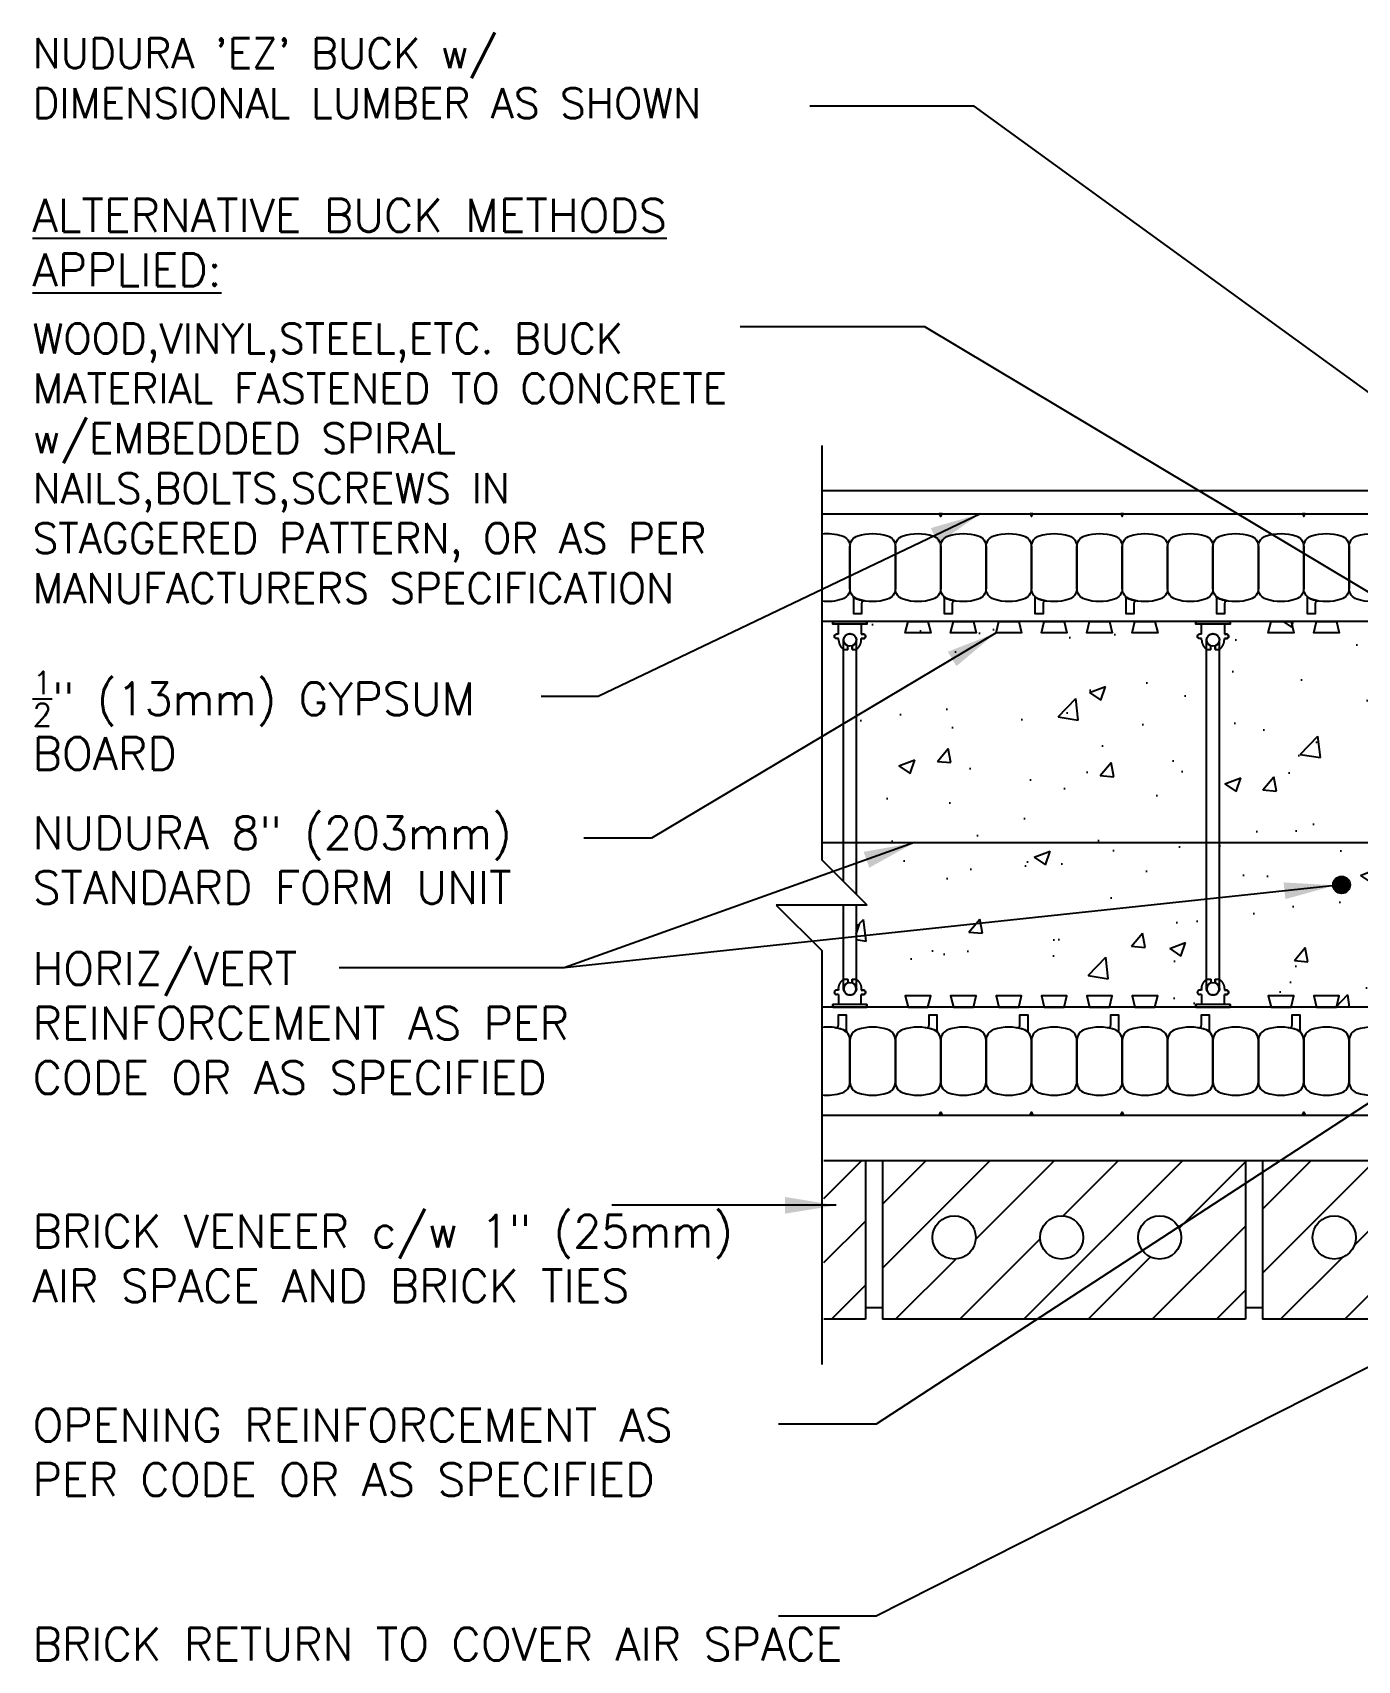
# Model space of a CAD drawing. Header units: inches. Extents: x 2957.7 to 3014.9, y 399.7 to 477.1.
# Drawn here: x 2957.69 to 2986.89, y 441.24 to 477.1 of the extents above; entities that cross this region are included whole.
import ezdxf

# ---------------------------------------------------------------- set-up
doc = ezdxf.new("R2010")
doc.units = ezdxf.units.IN
doc.header["$LTSCALE"] = 0.5
doc.header["$MEASUREMENT"] = 0
doc.layers.get('0').update_dxf_attribs({"linetype": 'CONTINUOUS'})
for name, color, linetype in [('HATCH', 12, 'CONTINUOUS'), ('LINE18', 9, 'CONTINUOUS'), ('line25', 2, 'CONTINUOUS'), ('LINE50', 5, 'CONTINUOUS'), ('LINE65', 3, 'CONTINUOUS'), ('LINE9', 9, 'CONTINUOUS'), ('TEXT', 4, 'CONTINUOUS')]:
    doc.layers.add(name, color=color, linetype=linetype)
doc.styles.add('DIM', font='romans.shx', dxfattribs={"width": 0.7})
doc.styles.get("Standard").update_dxf_attribs({"font": 'romans.shx'})
doc.dimstyles.new('ext_12', dxfattribs={"dimscale": 12, "dimtxt": 0.09375, "dimasz": 0.09375, "dimexe": 0.09375, "dimexo": 0.0625, "dimgap": 0.0625, "dimtad": 1, "dimdec": 1, "dimzin": 3, "dimdsep": 46, "dimlunit": 4, "dimtxsty": 'DIM', "dimcen": 0.09, "dimdle": 0.09375, "dimclrt": 4, "dimadec": 0, "dimazin": 0, "dimtfac": 1, "dimtdec": 1, "dimtmove": 2, "dimatfit": 3, "dimfxl": 0, "dimfrac": 2, "dimtolj": 1, "dimtzin": 0, "dimarcsym": 0})

# ---------------------------------------------------------------- blocks, each defined once
blk = doc.blocks.new('Connector')
blk.add_point((0.271, 0))
at = {"layer": 'LINE9'}
for p, q in [((0, 0.375), (0, -0.375)), ((0.062, -0.375), (0.062, 0.375)), ((0.281, 0.25), (0.062, 0.25))]:
    blk.add_line(p, q, dxfattribs=at)
for points, weights in [([(0.007, 0.375), (0.004, 0.375), (0, 0.375)], [1, 0.972587069138, 0.950305488115]), ([(0.327, 0.343), (0.308, 0.343), (0.281, 0.317), (0.281, 0.297)], [1, 0.85355339, 0.85355339, 1]), ([(0.328, 0.343), (0.327, 0.343), (0.327, 0.343)], [1, 0.70710678, 1]), ([(0.375, 0.297), (0.375, 0.317), (0.348, 0.343), (0.329, 0.343)], [1, 0.85355339, 0.85355339, 1]), ([(0.406, 0.25), (0.546, 0.25), (0.619, 0.131)], [0.958404415409, 0.794674173519, 0.864651571113]), ([(0.619, 0.052), (0.612, 0.049), (0.604, 0.049)], [0.83615024178, 0.892081430621, 1]), ([(0.281, -0.297), (0.281, -0.317), (0.308, -0.343), (0.327, -0.343)], [1, 0.85355339, 0.85355339, 1]), ([(0.327, -0.343), (0.281, -0.343), (0.281, -0.297)], [1, 0.70710678, 1]), ([(0.329, -0.343), (0.348, -0.343), (0.375, -0.317), (0.375, -0.297)], [1, 0.85355339, 0.85355339, 1]), ([(0.375, -0.297), (0.375, -0.343), (0.329, -0.343)], [1, 0.70710678, 1]), ([(0.619, -0.131), (0.546, -0.25), (0.406, -0.25)], [0.864651574428, 0.794674169686, 0.958404415195]), ([(0.604, -0.049), (0.612, -0.049), (0.619, -0.052)], [1, 0.89208144177, 0.836150253337]), ([(0, -0.375), (0.004, -0.375), (0.007, -0.375)], [0.950305488115, 0.972587069138, 1])]:
    blk.add_rational_spline(points, weights, degree=2, dxfattribs=at)
for points, degree in [([(0, 0.375), (0.002, 0.375), (0.005, 0.375), (0.007, 0.375)], 3), ([(0.007, 0.375), (0.021, 0.375), (0.051, 0.375), (0.062, 0.375), (0.062, 0.375)], 3), ([(0.281, 0.25), (0.281, 0.297)], 1), ([(0.327, 0.343), (0.327, 0.343), (0.328, 0.343), (0.328, 0.343)], 3), ([(0.328, 0.343), (0.329, 0.343), (0.329, 0.343), (0.329, 0.343)], 3), ([(0.375, 0.25), (0.375, 0.297)], 1), ([(0.406, 0.25), (0.375, 0.25)], 1), ([(0.406, 0.25), (0.406, 0.25)], 1), ([(0.406, 0.25), (0.406, 0.25)], 1), ([(0.406, 0.25), (0.406, 0.25)], 1), ([(0.406, 0.25), (0.406, 0.25)], 1), ([(0.406, 0.25), (0.406, 0.25)], 1), ([(0.406, 0.25), (0.406, 0.25)], 1), ([(0.406, 0.25), (0.406, 0.25)], 1), ([(0.406, 0.25), (0.406, 0.25)], 1), ([(0.406, 0.25), (0.406, 0.25)], 1), ([(0.406, 0.25), (0.406, 0.25)], 1), ([(0.406, 0.25), (0.406, 0.25)], 1), ([(0.406, 0.25), (0.406, 0.25)], 1), ([(0.406, 0.25), (0.406, 0.25)], 1), ([(0.406, 0.25), (0.406, 0.25)], 1), ([(0.406, 0.25), (0.406, 0.25)], 1), ([(0.406, 0.25), (0.406, 0.25)], 1), ([(0.406, 0.25), (0.406, 0.25)], 1), ([(0.406, 0.25), (0.406, 0.25)], 1), ([(0.406, 0.25), (0.406, 0.25)], 1), ([(0.406, 0.25), (0.406, 0.25)], 1), ([(0.406, 0.25), (0.406, 0.25)], 1), ([(0.406, 0.25), (0.406, 0.25)], 1), ([(0.406, 0.25), (0.406, 0.25)], 1), ([(0.406, 0.25), (0.406, 0.25)], 1), ([(0.604, 0.049), (0.532, 0.049)], 1), ([(0.532, 0.049), (0.532, 0.049)], 1), ([(0.532, 0.049), (0.532, 0.049)], 1), ([(0.532, 0.049), (0.532, 0.049)], 1), ([(0.532, 0.049), (0.532, 0.049)], 1), ([(0.532, 0.049), (0.532, 0.049)], 1), ([(0.532, 0.049), (0.532, 0.049)], 1), ([(0.532, 0.049), (0.532, 0.049)], 1), ([(0.532, 0.049), (0.532, 0.049)], 1), ([(0.532, 0.049), (0.532, 0.049)], 1), ([(0.532, 0.049), (0.532, 0.049)], 1), ([(0.604, 0.049), (0.609, 0.049), (0.614, 0.05), (0.619, 0.052)], 3), ([(0.604, 0.049), (0.604, 0.049)], 1), ([(0.604, 0.049), (0.604, 0.049)], 1), ([(0.604, 0.049), (0.604, 0.049)], 1), ([(0.604, 0.049), (0.604, 0.049)], 1), ([(0.619, 0.131), (0.619, 0.052)], 1), ([(0.619, 0.131), (0.619, 0.131)], 1), ([(0.619, 0.131), (0.619, 0.131)], 1), ([(0.619, 0.131), (0.619, 0.131)], 1), ([(0.619, 0.131), (0.619, 0.131)], 1), ([(0.062, -0.25), (0.281, -0.25)], 1), ([(0.281, -0.297), (0.281, -0.25)], 1), ([(0.281, -0.25), (0.281, -0.297)], 1), ([(0.328, -0.343), (0.328, -0.343), (0.327, -0.343), (0.327, -0.343)], 3), ([(0.329, -0.343), (0.329, -0.343), (0.329, -0.343), (0.328, -0.343)], 3), ([(0.375, -0.25), (0.375, -0.297)], 1), ([(0.375, -0.297), (0.375, -0.25)], 1), ([(0.406, -0.25), (0.375, -0.25)], 1), ([(0.406, -0.25), (0.406, -0.25)], 1), ([(0.406, -0.25), (0.406, -0.25)], 1), ([(0.406, -0.25), (0.406, -0.25)], 1), ([(0.406, -0.25), (0.406, -0.25)], 1), ([(0.406, -0.25), (0.406, -0.25)], 1), ([(0.406, -0.25), (0.406, -0.25)], 1), ([(0.406, -0.25), (0.406, -0.25)], 1), ([(0.406, -0.25), (0.406, -0.25)], 1), ([(0.406, -0.25), (0.406, -0.25)], 1), ([(0.406, -0.25), (0.406, -0.25)], 1), ([(0.406, -0.25), (0.406, -0.25)], 1), ([(0.532, -0.049), (0.604, -0.049)], 1), ([(0.604, -0.049), (0.58, -0.049), (0.556, -0.049), (0.532, -0.049)], 3), ([(0.532, -0.049), (0.532, -0.049)], 1), ([(0.532, -0.049), (0.532, -0.049)], 1), ([(0.532, -0.049), (0.532, -0.049)], 1), ([(0.532, -0.049), (0.532, -0.049)], 1), ([(0.619, -0.052), (0.614, -0.05), (0.609, -0.049), (0.604, -0.049)], 3), ([(0.604, -0.049), (0.604, -0.049)], 1), ([(0.604, -0.049), (0.604, -0.049)], 1), ([(0.604, -0.049), (0.604, -0.049)], 1), ([(0.604, -0.049), (0.604, -0.049)], 1), ([(0.604, -0.049), (0.604, -0.049)], 1), ([(0.604, -0.049), (0.604, -0.049)], 1), ([(0.604, -0.049), (0.604, -0.049)], 1), ([(0.604, -0.049), (0.604, -0.049)], 1), ([(0.619, -0.052), (0.619, -0.131)], 1), ([(0.619, -0.131), (0.619, -0.131)], 1), ([(0.619, -0.131), (0.619, -0.131)], 1), ([(0.619, -0.131), (0.619, -0.131)], 1), ([(0.619, -0.131), (0.619, -0.131)], 1), ([(0.007, -0.375), (0.005, -0.375), (0.002, -0.375), (0, -0.375)], 3), ([(0.062, -0.375), (0.062, -0.375), (0.051, -0.375), (0.021, -0.375), (0.007, -0.375)], 3)]:
    blk.add_open_spline(points, degree=degree, dxfattribs=at)
for points, weights, knots in [([(0.062, 0.375), (0.062, 0.375), (0.046, 0.375), (0.03, 0.375), (0.007, 0.375)], [0.868718858569, 0.861102746415, 1, 0.861102734288, 0.868718859898], [0, 0, 0, 0.5, 0.5, 1, 1, 1]), ([(0.532, 0.049), (0.472, 0.203), (0.333, 0.113), (0.157, 0), (0.333, -0.113), (0.472, -0.203), (0.532, -0.049)], [0.899508922286, 0.599718215298, 1, 0.54226024, 1, 0.599718224335, 0.899508908749], [0, 0, 0, 0.318112, 0.318112, 0.681888, 0.681888, 1, 1, 1]), ([(0.007, -0.375), (0.03, -0.375), (0.046, -0.375), (0.062, -0.375), (0.062, -0.375)], [0.868718859319, 0.861102739573, 1, 0.861102742958, 0.868718858948], [0, 0, 0, 0.5, 0.5, 1, 1, 1])]:
    blk.add_rational_spline(points, weights, degree=2, knots=knots, dxfattribs=at)

msp = doc.modelspace()

# ---------------------------------------------------------------- hatches: boundary and pattern name
at = {"layer": 'HATCH'}
h = msp.add_hatch(dxfattribs=at)
h.set_pattern_fill('AR-CONC', color=256, scale=0.5)
h.set_pattern_definition([(50, (0, 0), (3.586301, -0.3137607), [0.375, -4.125]), (355, (0, 0), (-0.6937567, 3.7609607), [0.3, -3.3]), (100.45144, (0.299, -0.026), (2.8925442, 3.4472), [0.318701, -3.5057106]), (46.1842, (0, 1), (5.3362067, -0.8275964), [0.5625, -6.1875]), (96.63564, (0.4447, 0.931), (4.67331, 4.870593), [0.478052, -5.258569]), (351.18416, (0, 1), (4.67331, 4.870593), [0.45, -4.95]), (21, (0.5, 0.75), (2.9845353, -2.0130945), [0.375, -4.125]), (326, (0.5, 0.75), (1.2165767, 3.6257502), [0.3, -3.3]), (71.45144, (0.7487, 0.5822), (4.201112, 1.6126558), [0.318701, -3.5057106]), (37.5, (0, 0), (0.0607993, 1.66446927), [0, -3.26, 0, -3.35, 0, -3.3125]), (7.5, (0, 0), (1.3153477, 1.9720586), [0, -1.91, 0, -3.185, 0, -1.2625]), (327.5, (-1.115, 0), (2.6691122, -0.11277436), [0, -1.25, 0, -3.9, 0, -5.175]), (317.5, (-1.615, 0), (2.9159308, 0.500525), [0, -1.625, 0, -2.59, 0, -3.675])])
h.paths.add_polyline_path([(2976.0778404, 464.1285986), (2983.3278419, 464.1285986), (2983.5718123, 463.5097377), (2983.5718123, 456.2474646), (2983.3278419, 455.6286037), (2976.0778404, 455.6286037), (2975.8338701, 456.2474646), (2975.8434215, 457.8783539), (2976.0803793, 457.8783539), (2975.8338701, 458.124863), (2975.8338701, 463.5097377)])
h.paths.add_polyline_path([(2984.0778404, 464.1285986), (2991.3278419, 464.1285986), (2991.5718123, 463.5097377), (2991.5718123, 456.2474646), (2991.3278419, 455.6286037), (2984.0778404, 455.6286037), (2983.8338701, 456.2474646), (2983.8434215, 457.8783539), (2983.8338701, 458.124863), (2983.8338701, 463.5097377)])
h.paths.add_polyline_path([(2992.0778404, 464.1285986), (2995.1508056, 464.1285986), (2995.1508056, 455.6286037), (2992.0778404, 455.6286037), (2991.8338701, 456.2474646), (2991.8434215, 457.8783539), (2991.8338701, 458.124863), (2991.8338701, 463.5097377)])
h = msp.add_hatch(dxfattribs=at)
h.set_pattern_fill('ANSI31', color=256, scale=8, style=0)
h.set_pattern_definition([(45, (86.7996, 4.021), (-0.70710678, 0.70710678), [])])
h.paths.add_polyline_path([(2976.0418151, 452.2539738), (2975.1272828, 452.2539738), (2975.1272828, 448.7539738), (2976.0418151, 448.7539738)])
edge = h.paths.add_edge_path()
edge.add_arc((2977.998413, 450.5556026), 0.4765505, 0, 360)
edge = h.paths.add_edge_path()
edge.add_arc((2980.3675224, 450.5556026), 0.4765505, 0, 360)
edge = h.paths.add_edge_path()
edge.add_arc((2982.5274864, 450.5556026), 0.4765505, 0, 360)
h.paths.add_polyline_path([(2976.4168151, 452.2539738), (2976.4168151, 448.7539738), (2984.4168151, 448.7539738), (2984.4168151, 452.2539738)])
edge = h.paths.add_edge_path()
edge.add_arc((2986.373413, 450.5556026), 0.4765505, 0, 360)
edge = h.paths.add_edge_path()
edge.add_arc((2988.7425224, 450.5556026), 0.4765505, 0, 360)
edge = h.paths.add_edge_path()
edge.add_arc((2990.9024864, 450.5556026), 0.4765505, 0, 360)
h.paths.add_polyline_path([(2992.7918151, 452.2539738), (2984.7918151, 452.2539738), (2984.7918151, 448.7539738), (2992.7918151, 448.7539738)])
edge = h.paths.add_edge_path()
edge.add_arc((2994.9684439, 450.6433026), 0.4765505, 0, 360)
edge = h.paths.add_edge_path()
edge.add_arc((2994.9684439, 452.8032666), 0.4765505, 185.98639163, 354.01360837)
edge.add_line((2995.4423956, 452.753566), (2996.6668151, 452.753566))
edge.add_line((2996.6668151, 452.753566), (2996.6668151, 448.7539738))
edge.add_line((2996.6668151, 448.7539738), (2993.1668151, 448.7539738))
edge.add_line((2993.1668151, 448.7539738), (2993.1668151, 452.753566))
edge.add_line((2993.1668151, 452.753566), (2994.4944922, 452.753566))
at = {"layer": 'LINE65'}
msp.add_hatch(color=256, dxfattribs=at).paths.add_polyline_path([(2986.7247724, 458.3237695, 1), (2986.3497724, 458.3237695, 1)])

# ---------------------------------------------------------------- linework, layer by layer
at = {"layer": 'LINE18'}
for p, q in [((2997.3008056, 467.0031417), (2975.0803793, 467.003566)), ((2975.5621715, 458.3965617), (2975.5621715, 463.7226012)), ((2975.8434215, 458.1153117), (2975.8434215, 463.7226012)), ((2983.5621715, 456.0346012), (2983.5621715, 463.7226012)), ((2983.8434215, 456.0346012), (2983.8434215, 463.7226012)), ((2975.5621715, 456.0346012), (2975.5621715, 457.8783539)), ((2975.8434215, 456.0346012), (2975.8434215, 457.8783539))]:
    msp.add_line(p, q, dxfattribs=at)
for centre in [(2975.7027965, 463.7226012), (2983.7027965, 463.7226012), (2975.7027965, 456.0346012), (2983.7027965, 456.0346012)]:
    msp.add_circle(centre, 0.140625, dxfattribs=at)
at = {"layer": 'line25'}
for p, q in [((2996.7028412, 464.128566), (2975.0803793, 464.128566)), ((2996.7028412, 455.628566), (2975.0803793, 455.628566)), ((2975.1272828, 452.2539738), (2993.1668151, 452.2539738)), ((2976.0418151, 452.2539738), (2976.0418151, 448.7539738)), ((2976.4168151, 452.2539738), (2976.4168151, 448.7539738)), ((2976.4168151, 452.2539738), (2976.4168151, 448.7539738)), ((2984.4168151, 452.2539738), (2984.4168151, 448.7539738)), ((2984.7918151, 452.2539738), (2984.7918151, 448.7539738)), ((2984.7918151, 452.2539738), (2984.7918151, 448.7539738)), ((2976.0418151, 448.7539738), (2975.1272828, 448.7539738)), ((2976.4168151, 449.0039738), (2976.0418151, 449.0039738)), ((2984.4168151, 448.7539738), (2976.4168151, 448.7539738)), ((2984.7918151, 449.0039738), (2984.4168151, 449.0039738)), ((2992.7918151, 448.7539738), (2984.7918151, 448.7539738))]:
    msp.add_line(p, q, dxfattribs=at)
for points in [[(2977.4216752, 464.128566), (2977.4840072, 463.878566), (2976.9216752, 463.878566), (2976.9840072, 464.128566)], [(2978.4216752, 464.128566), (2978.4840072, 463.878566), (2977.9216752, 463.878566), (2977.9840072, 464.128566)], [(2979.4216752, 464.128566), (2979.4840072, 463.878566), (2978.9216752, 463.878566), (2978.9840072, 464.128566)], [(2980.4216752, 464.128566), (2980.4840072, 463.878566), (2979.9216752, 463.878566), (2979.9840072, 464.128566)], [(2981.4216752, 464.128566), (2981.4840072, 463.878566), (2980.9216752, 463.878566), (2980.9840072, 464.128566)], [(2982.4216752, 464.128566), (2982.4840072, 463.878566), (2981.9216752, 463.878566), (2981.9840072, 464.128566)], [(2985.4216752, 464.128566), (2985.4840072, 463.878566), (2984.9216752, 463.878566), (2984.9840072, 464.128566)], [(2986.4216752, 464.128566), (2986.4840072, 463.878566), (2985.9216752, 463.878566), (2985.9840072, 464.128566)], [(2977.4216752, 455.628566), (2977.4840072, 455.878566), (2976.9216752, 455.878566), (2976.9840072, 455.628566)], [(2978.4216752, 455.628566), (2978.4840072, 455.878566), (2977.9216752, 455.878566), (2977.9840072, 455.628566)], [(2979.4216752, 455.628566), (2979.4840072, 455.878566), (2978.9216752, 455.878566), (2978.9840072, 455.628566)], [(2980.4216752, 455.628566), (2980.4840072, 455.878566), (2979.9216752, 455.878566), (2979.9840072, 455.628566)], [(2981.4216752, 455.628566), (2981.4840072, 455.878566), (2980.9216752, 455.878566), (2980.9840072, 455.628566)], [(2982.4216752, 455.628566), (2982.4840072, 455.878566), (2981.9216752, 455.878566), (2981.9840072, 455.628566)], [(2985.4216752, 455.628566), (2985.4840072, 455.878566), (2984.9216752, 455.878566), (2984.9840072, 455.628566)], [(2986.4216752, 455.628566), (2986.4840072, 455.878566), (2985.9216752, 455.878566), (2985.9840072, 455.628566)]]:
    msp.add_lwpolyline(points, close=True, dxfattribs=at)
for centre in [(2977.998413, 450.5556026), (2980.3675224, 450.5556026), (2982.5274864, 450.5556026), (2986.373413, 450.5556026)]:
    msp.add_circle(centre, 0.4765505, dxfattribs=at)
at = {"layer": 'LINE50'}
for p, q in [((2975.0778412, 466.503566), (2996.7028412, 466.503566)), ((2975.0778412, 453.253566), (2996.7028412, 453.253566))]:
    msp.add_line(p, q, dxfattribs=at)
at = {"layer": 'LINE65', "flags": 128}
msp.add_lwpolyline([(2975.0803793, 459.2559044), (2993.6508056, 459.2559044)], dxfattribs=at)
at = {"layer": 'LINE65'}
msp.add_circle((2986.5372724, 458.3237695), 0.1875, dxfattribs=at)
at = {"layer": 'LINE9'}
for p, q in [((2975.0803793, 468.003566), (2975.0803793, 458.8783539)), ((2976.0803793, 457.8783539), (2975.0803793, 458.8783539)), ((2974.0803793, 457.8783539), (2975.0803793, 456.8783539)), ((2976.0803793, 457.8783539), (2974.0803793, 457.8783539)), ((2975.0803793, 456.8783539), (2975.0803793, 447.7531417))]:
    msp.add_line(p, q, dxfattribs=at)
for points in [[(2977.6715912, 466.503566), (2977.7028412, 466.4390812), (2977.7340912, 466.503566)], [(2979.6715912, 466.503566), (2979.7028412, 466.4390812), (2979.7340912, 466.503566)], [(2981.6715912, 466.503566), (2981.7028412, 466.4390812), (2981.7340912, 466.503566)], [(2985.6715912, 466.503566), (2985.7028412, 466.4390812), (2985.7340912, 466.503566)], [(2977.6715912, 453.253566), (2977.7028412, 453.3180508), (2977.7340912, 453.253566)], [(2979.6715912, 453.253566), (2979.7028412, 453.3180508), (2979.7340912, 453.253566)], [(2981.6715912, 453.253566), (2981.7028412, 453.3180508), (2981.7340912, 453.253566)], [(2985.6715912, 453.253566), (2985.7028412, 453.3180508), (2985.7340912, 453.253566)]]:
    msp.add_lwpolyline(points, close=True, dxfattribs=at)
for points in [[(2975.0778412, 466.0586875, -0.1080897437), (2975.5297643, 466.0145198, -0.3253046293), (2975.7028412, 465.7766483), (2975.7028412, 464.8554837, -0.3253046293), (2975.5297643, 464.6176122, -0.1074814742), (2975.0803793, 464.573147, -0.1074814742)], [(2975.0778412, 453.6984446, 0.1080897437), (2975.5297643, 453.7426122, 0.3253046293), (2975.7028412, 453.9804837), (2975.7028412, 454.9016483, 0.3253046293), (2975.5297643, 455.1395198, 0.1074814742), (2975.0803793, 455.1839851, 0.1074814742)]]:
    msp.add_lwpolyline(points, format="xyb", dxfattribs=at)
for points in [[(2976.5297643, 464.6176122, -0.1576707808), (2975.8759181, 464.6176122, -0.3253046293), (2975.7028412, 464.8554837), (2975.7028412, 465.7766483, -0.3253046293), (2975.8759181, 466.0145198, -0.1576707808), (2976.5297643, 466.0145198, -0.3253046293), (2976.7028412, 465.7766483), (2976.7028412, 464.8554837, -0.3253046293)], [(2977.5297643, 464.6176122, -0.1576707808), (2976.8759181, 464.6176122, -0.3253046293), (2976.7028412, 464.8554837), (2976.7028412, 465.7766483, -0.3253046293), (2976.8759181, 466.0145198, -0.1576707808), (2977.5297643, 466.0145198, -0.3253046293), (2977.7028412, 465.7766483), (2977.7028412, 464.8554837, -0.3253046293)], [(2978.5297643, 464.6176122, -0.1576707808), (2977.8759181, 464.6176122, -0.3253046293), (2977.7028412, 464.8554837), (2977.7028412, 465.7766483, -0.3253046293), (2977.8759181, 466.0145198, -0.1576707808), (2978.5297643, 466.0145198, -0.3253046293), (2978.7028412, 465.7766483), (2978.7028412, 464.8554837, -0.3253046293)], [(2979.5297643, 464.6176122, -0.1576707808), (2978.8759181, 464.6176122, -0.3253046293), (2978.7028412, 464.8554837), (2978.7028412, 465.7766483, -0.3253046293), (2978.8759181, 466.0145198, -0.1576707808), (2979.5297643, 466.0145198, -0.3253046293), (2979.7028412, 465.7766483), (2979.7028412, 464.8554837, -0.3253046293)], [(2980.5297643, 464.6176122, -0.1576707808), (2979.8759181, 464.6176122, -0.3253046293), (2979.7028412, 464.8554837), (2979.7028412, 465.7766483, -0.3253046293), (2979.8759181, 466.0145198, -0.1576707808), (2980.5297643, 466.0145198, -0.3253046293), (2980.7028412, 465.7766483), (2980.7028412, 464.8554837, -0.3253046293)], [(2981.5297643, 464.6176122, -0.1576707808), (2980.8759181, 464.6176122, -0.3253046293), (2980.7028412, 464.8554837), (2980.7028412, 465.7766483, -0.3253046293), (2980.8759181, 466.0145198, -0.1576707808), (2981.5297643, 466.0145198, -0.3253046293), (2981.7028412, 465.7766483), (2981.7028412, 464.8554837, -0.3253046293)], [(2982.5297643, 464.6176122, -0.1576707808), (2981.8759181, 464.6176122, -0.3253046293), (2981.7028412, 464.8554837), (2981.7028412, 465.7766483, -0.3253046293), (2981.8759181, 466.0145198, -0.1576707808), (2982.5297643, 466.0145198, -0.3253046293), (2982.7028412, 465.7766483), (2982.7028412, 464.8554837, -0.3253046293)], [(2983.5297643, 464.6176122, -0.1576707808), (2982.8759181, 464.6176122, -0.3253046293), (2982.7028412, 464.8554837), (2982.7028412, 465.7766483, -0.3253046293), (2982.8759181, 466.0145198, -0.1576707808), (2983.5297643, 466.0145198, -0.3253046293), (2983.7028412, 465.7766483), (2983.7028412, 464.8554837, -0.3253046293)], [(2984.5297643, 464.6176122, -0.1576707808), (2983.8759181, 464.6176122, -0.3253046293), (2983.7028412, 464.8554837), (2983.7028412, 465.7766483, -0.3253046293), (2983.8759181, 466.0145198, -0.1576707808), (2984.5297643, 466.0145198, -0.3253046293), (2984.7028412, 465.7766483), (2984.7028412, 464.8554837, -0.3253046293)], [(2985.5297643, 464.6176122, -0.1576707808), (2984.8759181, 464.6176122, -0.3253046293), (2984.7028412, 464.8554837), (2984.7028412, 465.7766483, -0.3253046293), (2984.8759181, 466.0145198, -0.1576707808), (2985.5297643, 466.0145198, -0.3253046293), (2985.7028412, 465.7766483), (2985.7028412, 464.8554837, -0.3253046293)], [(2986.5297643, 464.6176122, -0.1576707808), (2985.8759181, 464.6176122, -0.3253046293), (2985.7028412, 464.8554837), (2985.7028412, 465.7766483, -0.3253046293), (2985.8759181, 466.0145198, -0.1576707808), (2986.5297643, 466.0145198, -0.3253046293), (2986.7028412, 465.7766483), (2986.7028412, 464.8554837, -0.3253046293)], [(2987.5297643, 464.6176122, -0.1576707808), (2986.8759181, 464.6176122, -0.3253046293), (2986.7028412, 464.8554837), (2986.7028412, 465.7766483, -0.3253046293), (2986.8759181, 466.0145198, -0.1576707808), (2987.5297643, 466.0145198, -0.3253046293), (2987.7028412, 465.7766483), (2987.7028412, 464.8554837, -0.3253046293)], [(2975.8759181, 464.6176122, 0.0372666955), (2976.0296135, 464.5802825, 0.463035607), (2975.9569236, 464.5186187), (2975.9569236, 464.2970204), (2975.7860919, 464.2970204), (2975.7860919, 464.6431137, 0.189002358), (2975.7694418, 464.6855877, 0.1284073578)], [(2977.8759181, 464.6176122, 0.0372666955), (2978.0296135, 464.5802825, 0.463035607), (2977.9569236, 464.5186187), (2977.9569236, 464.2970204), (2977.7860919, 464.2970204), (2977.7860919, 464.6431137, 0.189002358), (2977.7694418, 464.6855877, 0.1284073578)], [(2979.8759181, 464.6176122, 0.0372666955), (2980.0296135, 464.5802825, 0.463035607), (2979.9569236, 464.5186187), (2979.9569236, 464.2970204), (2979.7860919, 464.2970204), (2979.7860919, 464.6431137, 0.189002358), (2979.7694418, 464.6855877, 0.1284073578)], [(2981.8759181, 464.6176122, 0.0372666955), (2982.0296135, 464.5802825, 0.463035607), (2981.9569236, 464.5186187), (2981.9569236, 464.2970204), (2981.7860919, 464.2970204), (2981.7860919, 464.6431137, 0.189002358), (2981.7694418, 464.6855877, 0.1284073578)], [(2983.8759181, 464.6176122, 0.0372666955), (2984.0296135, 464.5802825, 0.463035607), (2983.9569236, 464.5186187), (2983.9569236, 464.2970204), (2983.7860919, 464.2970204), (2983.7860919, 464.6431137, 0.189002358), (2983.7694418, 464.6855877, 0.1284073578)], [(2985.8759181, 464.6176122, 0.0372666955), (2986.0296135, 464.5802825, 0.463035607), (2985.9569236, 464.5186187), (2985.9569236, 464.2970204), (2985.7860919, 464.2970204), (2985.7860919, 464.6431137, 0.189002358), (2985.7694418, 464.6855877, 0.1284073578)], [(2975.5297643, 455.1395198, 0.0372666955), (2975.3760689, 455.1768496, 0.463035607), (2975.4487587, 455.2385133), (2975.4487587, 455.4601117), (2975.6195904, 455.4601117), (2975.6195904, 455.1140184, 0.189002358), (2975.6362406, 455.0715444, 0.1284073578)], [(2976.5297643, 455.1395198, 0.1576707808), (2975.8759181, 455.1395198, 0.3253046293), (2975.7028412, 454.9016483), (2975.7028412, 453.9804837, 0.3253046293), (2975.8759181, 453.7426122, 0.1576707808), (2976.5297643, 453.7426122, 0.3253046293), (2976.7028412, 453.9804837), (2976.7028412, 454.9016483, 0.3253046293)], [(2977.5297643, 455.1395198, 0.1576707808), (2976.8759181, 455.1395198, 0.3253046293), (2976.7028412, 454.9016483), (2976.7028412, 453.9804837, 0.3253046293), (2976.8759181, 453.7426122, 0.1576707808), (2977.5297643, 453.7426122, 0.3253046293), (2977.7028412, 453.9804837), (2977.7028412, 454.9016483, 0.3253046293)], [(2977.5297643, 455.1395198, 0.0372666955), (2977.3760689, 455.1768496, 0.463035607), (2977.4487587, 455.2385133), (2977.4487587, 455.4601117), (2977.6195904, 455.4601117), (2977.6195904, 455.1140184, 0.189002358), (2977.6362406, 455.0715444, 0.1284073578)], [(2978.5297643, 455.1395198, 0.1576707808), (2977.8759181, 455.1395198, 0.3253046293), (2977.7028412, 454.9016483), (2977.7028412, 453.9804837, 0.3253046293), (2977.8759181, 453.7426122, 0.1576707808), (2978.5297643, 453.7426122, 0.3253046293), (2978.7028412, 453.9804837), (2978.7028412, 454.9016483, 0.3253046293)], [(2979.5297643, 455.1395198, 0.1576707808), (2978.8759181, 455.1395198, 0.3253046293), (2978.7028412, 454.9016483), (2978.7028412, 453.9804837, 0.3253046293), (2978.8759181, 453.7426122, 0.1576707808), (2979.5297643, 453.7426122, 0.3253046293), (2979.7028412, 453.9804837), (2979.7028412, 454.9016483, 0.3253046293)], [(2979.5297643, 455.1395198, 0.0372666955), (2979.3760689, 455.1768496, 0.463035607), (2979.4487587, 455.2385133), (2979.4487587, 455.4601117), (2979.6195904, 455.4601117), (2979.6195904, 455.1140184, 0.189002358), (2979.6362406, 455.0715444, 0.1284073578)], [(2980.5297643, 455.1395198, 0.1576707808), (2979.8759181, 455.1395198, 0.3253046293), (2979.7028412, 454.9016483), (2979.7028412, 453.9804837, 0.3253046293), (2979.8759181, 453.7426122, 0.1576707808), (2980.5297643, 453.7426122, 0.3253046293), (2980.7028412, 453.9804837), (2980.7028412, 454.9016483, 0.3253046293)], [(2981.5297643, 455.1395198, 0.1576707808), (2980.8759181, 455.1395198, 0.3253046293), (2980.7028412, 454.9016483), (2980.7028412, 453.9804837, 0.3253046293), (2980.8759181, 453.7426122, 0.1576707808), (2981.5297643, 453.7426122, 0.3253046293), (2981.7028412, 453.9804837), (2981.7028412, 454.9016483, 0.3253046293)], [(2981.5297643, 455.1395198, 0.0372666955), (2981.3760689, 455.1768496, 0.463035607), (2981.4487587, 455.2385133), (2981.4487587, 455.4601117), (2981.6195904, 455.4601117), (2981.6195904, 455.1140184, 0.189002358), (2981.6362406, 455.0715444, 0.1284073578)], [(2982.5297643, 455.1395198, 0.1576707808), (2981.8759181, 455.1395198, 0.3253046293), (2981.7028412, 454.9016483), (2981.7028412, 453.9804837, 0.3253046293), (2981.8759181, 453.7426122, 0.1576707808), (2982.5297643, 453.7426122, 0.3253046293), (2982.7028412, 453.9804837), (2982.7028412, 454.9016483, 0.3253046293)], [(2983.5297643, 455.1395198, 0.1576707808), (2982.8759181, 455.1395198, 0.3253046293), (2982.7028412, 454.9016483), (2982.7028412, 453.9804837, 0.3253046293), (2982.8759181, 453.7426122, 0.1576707808), (2983.5297643, 453.7426122, 0.3253046293), (2983.7028412, 453.9804837), (2983.7028412, 454.9016483, 0.3253046293)], [(2983.5297643, 455.1395198, 0.0372666955), (2983.3760689, 455.1768496, 0.463035607), (2983.4487587, 455.2385133), (2983.4487587, 455.4601117), (2983.6195904, 455.4601117), (2983.6195904, 455.1140184, 0.189002358), (2983.6362406, 455.0715444, 0.1284073578)], [(2984.5297643, 455.1395198, 0.1576707808), (2983.8759181, 455.1395198, 0.3253046293), (2983.7028412, 454.9016483), (2983.7028412, 453.9804837, 0.3253046293), (2983.8759181, 453.7426122, 0.1576707808), (2984.5297643, 453.7426122, 0.3253046293), (2984.7028412, 453.9804837), (2984.7028412, 454.9016483, 0.3253046293)], [(2985.5297643, 455.1395198, 0.1576707808), (2984.8759181, 455.1395198, 0.3253046293), (2984.7028412, 454.9016483), (2984.7028412, 453.9804837, 0.3253046293), (2984.8759181, 453.7426122, 0.1576707808), (2985.5297643, 453.7426122, 0.3253046293), (2985.7028412, 453.9804837), (2985.7028412, 454.9016483, 0.3253046293)], [(2985.5297643, 455.1395198, 0.0372666955), (2985.3760689, 455.1768496, 0.463035607), (2985.4487587, 455.2385133), (2985.4487587, 455.4601117), (2985.6195904, 455.4601117), (2985.6195904, 455.1140184, 0.189002358), (2985.6362406, 455.0715444, 0.1284073578)], [(2986.5297643, 455.1395198, 0.1576707808), (2985.8759181, 455.1395198, 0.3253046293), (2985.7028412, 454.9016483), (2985.7028412, 453.9804837, 0.3253046293), (2985.8759181, 453.7426122, 0.1576707808), (2986.5297643, 453.7426122, 0.3253046293), (2986.7028412, 453.9804837), (2986.7028412, 454.9016483, 0.3253046293)], [(2987.5297643, 455.1395198, 0.1576707808), (2986.8759181, 455.1395198, 0.3253046293), (2986.7028412, 454.9016483), (2986.7028412, 453.9804837, 0.3253046293), (2986.8759181, 453.7426122, 0.1576707808), (2987.5297643, 453.7426122, 0.3253046293), (2987.7028412, 453.9804837), (2987.7028412, 454.9016483, 0.3253046293)]]:
    msp.add_lwpolyline(points, format="xyb", close=True, dxfattribs=at)

# ---------------------------------------------------------------- block references
at = {"layer": 'LINE18', "xscale": -1, "rotation": 90}
for p in [(2975.7028412, 464.128566), (2983.7028412, 464.128566)]:
    msp.add_blockref('Connector', p, dxfattribs=at)
at = {"layer": 'LINE18', "rotation": 90}
for p in [(2975.7028412, 455.6286363), (2983.7028412, 455.6286363)]:
    msp.add_blockref('Connector', p, dxfattribs=at)

# ---------------------------------------------------------------- texts
at = {"layer": 'TEXT', "char_height": 0.72, "attachment_point": 4}
for s, insert, width in [("{\\H0.9167x;NUDURA 'EZ' BUCK w/ DIMENSIONAL LUMBER AS SHOWN}", (2957.6907052, 476.0988647), 17.176884001), ('{\\LALTERNATIVE BUCK METHODS APPLIED:}', (2957.6907052, 472.4772892), 17.176884001), ('{\\H0.9167x;WOOD,VINYL,STEEL,ETC. BUCK MATERIAL FASTENED TO CONCRETE w/EMBEDDED SPIRAL NAILS,BOLTS,SCREWS IN STAGGERED PATTERN, OR AS PER MANUFACTURERS SPECIFICATION}', (2957.6907052, 467.615161), 17.176884001), ('\\A1;{\\H0.70008x;\\S1/2;\\H1.429x;" (13mm) GYPSUM\\PBOARD}', (2957.6907052, 461.9445868), 17.176884001), ('\\A1;{\\H1.0004x;NUDURA 8" (203mm) STANDARD FORM UNIT}', (2957.6907052, 458.8691362), 17.176884001), ('\\A1;{\\H1.0004x;HORIZ/VERT REINFORCEMENT AS PER CODE OR AS SPECIFIED}', (2957.6907052, 455.2779483), 14.940344242), ('\\A1;{\\H1.0004x;BRICK VENEER c/w 1" (25mm) AIR SPACE AND BRICK TIES}', (2957.6907052, 450.0907032), 17.176884001), ('\\A1;{\\H1.0004x;OPENING REINFORCEMENT AS PER CODE OR AS SPECIFIED}', (2957.6907052, 445.8215362), 17.176884001), ('\\A1;{\\H1.0004x;BRICK RETURN TO COVER AIR SPACE}', (2957.6907052, 441.5955529), 17.176884001)]:
    msp.add_mtext(s, dxfattribs=dict(at, insert=insert, width=width))

# ---------------------------------------------------------------- leaders
at = {"layer": 'TEXT'}
for points in [[(2995.0477092, 463.426066), (2978.4414925, 475.4810392), (2974.8173579, 475.4810392)], [(2995.1814408, 459.9546109), (2977.353101, 470.6185146), (2973.2838326, 470.6185146)], [(2978.5803793, 466.503566), (2970.1530557, 462.4761785), (2968.8969196, 462.4761785)], [(2978.9216752, 463.878566), (2971.3260699, 459.3550749), (2969.8413474, 459.3550749)], [(2977.1272828, 459.2559044), (2969.4070309, 456.4999879)], [(2986.3969339, 458.3139391), (2969.4070309, 456.4999879), (2964.4496338, 456.4999879)], [(2993.4633056, 457.6459936), (2976.2818215, 446.4395113), (2974.1275317, 446.4395113)], [(2975.3964791, 451.2637519), (2970.4551637, 451.2637519)], [(2993.1668151, 450.7537699), (2976.2818215, 442.213528), (2974.1275317, 442.213528)]]:
    msp.add_leader(points, dimstyle='ext_12', override={"dimgap": 0.0625, "dimtad": 0}, dxfattribs=at)

doc.saveas('drawing.dxf')
